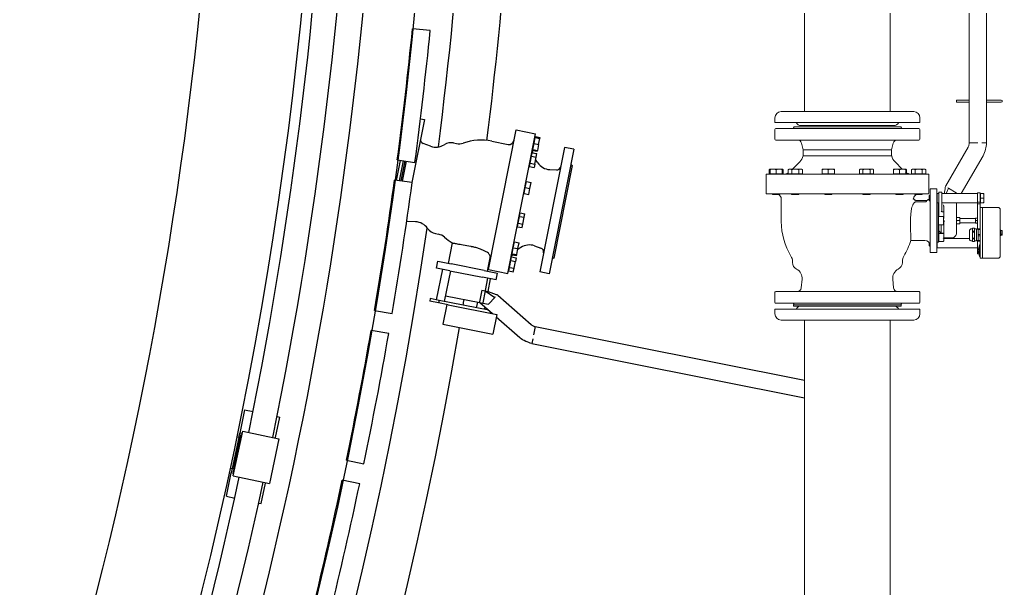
# Model space of a CAD drawing. Header units: millimetres. Extents: x 0 to 100323, y 0 to 59400.
# Drawn here: x 22689 to 24621, y 20293 to 21412 of the extents above; entities that cross this region are included whole.
import ezdxf

# ---------------------------------------------------------------- set-up
doc = ezdxf.new("R2010")
doc.units = ezdxf.units.MM
doc.header["$LTSCALE"] = 100
doc.layers.add('P_Biomass (BM)', color=150, linetype='Continuous', lineweight=18, true_color=0x007fff)
doc.layers.add('Visible', color=7, linetype='Continuous', lineweight=25)

msp = doc.modelspace()

# ---------------------------------------------------------------- linework, layer by layer
at = {"layer": 'P_Biomass (BM)'}
for p, q in [((24232.5, 22228.2), (24232.5, 21230.7)), ((24400.8, 22228.2), (24400.8, 21230.7)), ((24556.1, 21253.4), (24556.1, 21756.1)), ((24590.1, 21253.4), (24590.1, 21756.1)), ((24531.2, 21249.1), (24531.2, 21253.1)), ((24531.2, 21253.1), (24556.2, 21253.1)), ((24531.2, 21249.1), (24556.2, 21249.1)), ((24556.1, 21169.1), (24556.1, 21248.9)), ((24590.1, 21253.1), (24605.2, 21253.1)), ((24590.1, 21249.1), (24605.2, 21249.1)), ((24590.1, 21169.1), (24590.1, 21248.9)), ((24619.2, 21253.1), (24605.2, 21253.1)), ((24605.2, 21249.1), (24619.2, 21249.1)), ((24174.1, 21209.1), (24174.1, 21218.6)), ((24201.6, 21230.6), (24186.1, 21230.6)), ((24201.6, 21230.6), (24204, 21230.6)), ((24278.9, 21230.6), (24204, 21230.6)), ((24400.8, 21230.7), (24232.5, 21230.7)), ((24278.9, 21230.6), (24283.6, 21230.6)), ((24378.3, 21230.6), (24283.6, 21230.6)), ((24378.3, 21230.6), (24382.5, 21230.6)), ((24441.6, 21230.6), (24382.5, 21230.6)), ((24441.6, 21230.6), (24442.9, 21230.6)), ((24447.1, 21230.6), (24442.9, 21230.6)), ((24459.1, 21209.1), (24459.1, 21218.6)), ((24459.1, 21209.1), (24174.1, 21209.1)), ((24176.1, 21197.6), (24457.1, 21197.6)), ((24211.6, 21200.6), (24209.9, 21197.6)), ((24211.6, 21200.6), (24421.6, 21200.6)), ((24407.6, 21203.1), (24225.6, 21203.1)), ((24421.6, 21200.6), (24423.4, 21197.6)), ((24174.1, 21195.6), (24174.1, 21176.6)), ((24459.1, 21195.6), (24459.1, 21176.6)), ((24457.1, 21174.6), (24176.1, 21174.6)), ((24229.6, 21155.6), (24226.4, 21168.6)), ((24403.6, 21155.6), (24406.9, 21168.6)), ((24510, 21084.8), (24553.9, 21160.9)), ((24556.1, 21169.1), (24573.1, 21169.1)), ((24580.7, 21169.1), (24590.1, 21169.1)), ((24229.6, 21155.6), (24403.6, 21155.6)), ((24229.6, 21155.6), (24229.6, 21143.5)), ((24403.6, 21143.5), (24229.6, 21143.5)), ((24403.6, 21155.6), (24403.6, 21143.5)), ((24540.3, 21069.3), (24583.3, 21143.9)), ((24223.1, 21131.9), (24208.8, 21117.6)), ((24410.2, 21131.9), (24424.5, 21117.6)), ((24476.6, 21107.6), (24156.6, 21107.6)), ((24156.6, 21070.1), (24156.6, 21107.6)), ((24164.6, 21117.6), (24162.7, 21116.6)), ((24162.7, 21108.4), (24162.7, 21116.6)), ((24164.6, 21108.4), (24162.7, 21108.4)), ((24170.6, 21117.6), (24164.6, 21117.6)), ((24164.6, 21108.4), (24164.6, 21116.6)), ((24176.6, 21108.4), (24164.6, 21108.4)), ((24165.6, 21108.4), (24165.6, 21107.6)), ((24182.6, 21117.6), (24170.6, 21117.6)), ((24176.6, 21108.4), (24176.6, 21116.6)), ((24188.6, 21108.4), (24176.6, 21108.4)), ((24188.6, 21117.6), (24182.6, 21117.6)), ((24187.6, 21108.4), (24187.6, 21107.6)), ((24188.6, 21117.6), (24190.4, 21116.6)), ((24188.6, 21108.4), (24188.6, 21116.6)), ((24190.4, 21108.4), (24188.6, 21108.4)), ((24190.4, 21108.4), (24190.4, 21116.6)), ((24202.1, 21117.6), (24200.2, 21116.6)), ((24200.2, 21108.4), (24200.2, 21116.6)), ((24207.2, 21108.4), (24200.2, 21108.4)), ((24203.7, 21117.6), (24202.1, 21117.6)), ((24203.1, 21108.4), (24203.1, 21107.6)), ((24214.1, 21117.6), (24203.7, 21117.6)), ((24207.2, 21108.4), (24207.2, 21116.6)), ((24221, 21108.4), (24207.2, 21108.4)), ((24224.5, 21117.6), (24214.1, 21117.6)), ((24221, 21108.4), (24221, 21116.6)), ((24228, 21108.4), (24221, 21108.4)), ((24226.1, 21117.6), (24224.5, 21117.6)), ((24225.1, 21108.4), (24225.1, 21107.6)), ((24226.1, 21117.6), (24228, 21116.6)), ((24228, 21108.4), (24228, 21116.6)), ((24273.1, 21117.6), (24267.1, 21117.6)), ((24267.1, 21108.4), (24267.1, 21116.6)), ((24279.1, 21108.4), (24267.1, 21108.4)), ((24268.1, 21108.4), (24268.1, 21107.6)), ((24285.1, 21117.6), (24273.1, 21117.6)), ((24279.1, 21108.4), (24279.1, 21116.6)), ((24291.1, 21108.4), (24279.1, 21108.4)), ((24291.1, 21117.6), (24285.1, 21117.6)), ((24290.1, 21108.4), (24290.1, 21107.6)), ((24291.1, 21108.4), (24291.1, 21116.6)), ((24342.2, 21117.6), (24340.3, 21116.6)), ((24340.3, 21108.4), (24340.3, 21116.6)), ((24347.2, 21108.4), (24340.3, 21108.4)), ((24343.8, 21117.6), (24342.2, 21117.6)), ((24343.2, 21108.4), (24343.2, 21107.6)), ((24354.2, 21117.6), (24343.8, 21117.6)), ((24347.2, 21108.4), (24347.2, 21116.6)), ((24361.1, 21108.4), (24347.2, 21108.4)), ((24364.5, 21117.6), (24354.2, 21117.6)), ((24361.1, 21108.4), (24361.1, 21116.6)), ((24368, 21108.4), (24361.1, 21108.4)), ((24366.2, 21117.6), (24364.5, 21117.6)), ((24365.2, 21108.4), (24365.2, 21107.6)), ((24366.2, 21117.6), (24368, 21116.6)), ((24368, 21108.4), (24368, 21116.6)), ((24413.2, 21117.6), (24407.2, 21117.6)), ((24407.2, 21108.4), (24407.2, 21116.6)), ((24419.2, 21108.4), (24407.2, 21108.4)), ((24408.2, 21108.4), (24408.2, 21107.6)), ((24425.2, 21117.6), (24413.2, 21117.6)), ((24419.2, 21108.4), (24419.2, 21116.6)), ((24431.2, 21108.4), (24419.2, 21108.4)), ((24431.2, 21117.6), (24425.2, 21117.6)), ((24430.2, 21108.4), (24430.2, 21107.6)), ((24431.2, 21117.6), (24433, 21116.6)), ((24431.2, 21108.4), (24431.2, 21116.6)), ((24433, 21110.2), (24433, 21116.6)), ((24444.7, 21117.6), (24442.8, 21116.6)), ((24442.8, 21108.4), (24442.8, 21116.6)), ((24449.8, 21108.4), (24442.8, 21108.4)), ((24446.3, 21117.6), (24444.7, 21117.6)), ((24445.7, 21108.4), (24445.7, 21107.6)), ((24456.7, 21117.6), (24446.3, 21117.6)), ((24449.8, 21108.4), (24449.8, 21116.6)), ((24463.6, 21108.4), (24449.8, 21108.4)), ((24467.1, 21117.6), (24456.7, 21117.6)), ((24463.6, 21108.4), (24463.6, 21116.6)), ((24470.5, 21108.4), (24463.6, 21108.4)), ((24468.7, 21117.6), (24467.1, 21117.6)), ((24467.7, 21108.4), (24467.7, 21107.6)), ((24468.7, 21117.6), (24470.5, 21116.6)), ((24470.5, 21108.4), (24470.5, 21116.6)), ((24476.6, 21070.1), (24476.6, 21107.6)), ((24514.1, 21080.5), (24515.3, 21079.8)), ((24475.1, 21068.6), (24158.1, 21068.6)), ((24169.8, 21067.6), (24168.8, 21068.6)), ((24183.3, 21067.6), (24169.8, 21067.6)), ((24183.3, 21067.6), (24184.1, 21068.4)), ((24207.3, 21067.6), (24206.3, 21068.6)), ((24220.9, 21067.6), (24207.3, 21067.6)), ((24220.9, 21067.6), (24221.9, 21068.6)), ((24272.3, 21067.6), (24271.3, 21068.6)), ((24285.9, 21067.6), (24272.3, 21067.6)), ((24285.9, 21067.6), (24286.9, 21068.6)), ((24347.4, 21067.6), (24346.4, 21068.6)), ((24360.9, 21067.6), (24347.4, 21067.6)), ((24360.9, 21067.6), (24361.9, 21068.6)), ((24412.4, 21067.6), (24411.4, 21068.6)), ((24425.9, 21067.6), (24412.4, 21067.6)), ((24425.9, 21067.6), (24426.9, 21068.6)), ((24449.9, 21067.6), (24449.2, 21068.4)), ((24463.5, 21067.6), (24449.9, 21067.6)), ((24463.5, 21067.6), (24464.5, 21068.6)), ((24477.6, 21065.2), (24478.7, 21066.3)), ((24477.6, 21055.4), (24477.6, 21065.2)), ((24478.7, 21066.3), (24478.7, 21054.3)), ((24479.1, 21066.3), (24478.7, 21066.3)), ((24479.1, 21069.8), (24479.1, 21078.6)), ((24492.6, 21078.6), (24479.1, 21078.6)), ((24479.1, 20962.4), (24479.1, 21069.8)), ((24492.6, 21078.6), (24492.6, 21069.8)), ((24492.6, 21069.8), (24492.6, 20962.4)), ((24492.6, 21068.8), (24493.1, 21069.3)), ((24493.1, 21069.3), (24493.1, 21051.3)), ((24493.1, 21069.3), (24496.1, 21069.3)), ((24496.1, 21052.5), (24496.1, 21071.3)), ((24501.1, 21072.3), (24497.1, 21072.3)), ((24502.1, 21071.3), (24502.1, 21052.5)), ((24502.1, 21069.3), (24572.1, 21069.3)), ((24510.7, 21069.3), (24515.3, 21079.8)), ((24515.3, 21079.8), (24530.4, 21071.1)), ((24530.4, 21071.1), (24531.1, 21070.7)), ((24531.1, 21069.3), (24531.1, 21070.7)), ((24572.1, 21051.3), (24572.1, 21069.3)), ((24572.6, 21068.8), (24572.1, 21069.3)), ((24572.6, 21052.2), (24572.6, 21070.6)), ((24572.6, 21070.6), (24577.6, 21070.6)), ((24577.6, 21066.7), (24577.6, 21070.6)), ((24578.2, 21069.3), (24577.6, 21069.3)), ((24577.6, 21052.2), (24577.6, 21066.7)), ((24578.2, 21069.3), (24584.3, 21069.3)), ((24578.2, 21064.8), (24578.2, 21069.3)), ((24578.2, 21060.3), (24578.2, 21064.8)), ((24585.1, 21064.8), (24585.1, 21069.3)), ((24585.1, 21055.8), (24585.1, 21064.8)), ((24186.6, 21014.1), (24186.6, 21058.6)), ((24469.1, 21052.8), (24450.8, 21052.8)), ((24451.6, 21055.9), (24472.9, 21055.9)), ((24477.6, 21055.4), (24478.7, 21054.3)), ((24479.1, 21054.3), (24478.7, 21054.3)), ((24492.6, 21051.8), (24493.1, 21051.3)), ((24493.1, 21051.3), (24496.1, 21051.3)), ((24493.2, 21051.3), (24493.2, 20973.6)), ((24495.6, 21051.3), (24495.6, 20973.6)), ((24496.1, 21052.5), (24496.1, 21042.5)), ((24496.1, 21042.5), (24496.1, 21037.5)), ((24502.1, 21042.5), (24502.1, 21052.5)), ((24502.1, 21051.3), (24572.1, 21051.3)), ((24502.1, 21037.5), (24502.1, 21042.5)), ((24506.1, 21032.6), (24506.1, 21042.9)), ((24531.1, 21046.7), (24531.1, 21051.3)), ((24531.1, 21046.7), (24531.1, 21043.6)), ((24531.1, 21004.4), (24531.1, 21043.6)), ((24572.6, 21051.8), (24572.1, 21051.3)), ((24572.6, 21052.2), (24572.6, 21049.4)), ((24577.6, 21052.2), (24572.6, 21052.2)), ((24572.6, 21013.7), (24572.6, 21049.4)), ((24572.6, 21049.4), (24577.6, 21049.4)), ((24577.6, 21049.4), (24577.6, 21052.2)), ((24578.2, 21051.3), (24577.6, 21051.3)), ((24577.6, 21034.6), (24577.6, 21049.4)), ((24577.6, 21042.1), (24582.1, 21042.1)), ((24578.2, 21060.3), (24584.3, 21060.3)), ((24578.2, 21055.8), (24578.2, 21060.3)), ((24578.2, 21051.3), (24578.2, 21055.8)), ((24578.2, 21051.3), (24584.3, 21051.3)), ((24582.1, 20942), (24582.1, 21042.2)), ((24582.1, 21042.2), (24612.1, 21042.2)), ((24585.1, 21051.3), (24585.1, 21055.8)), ((24495.6, 21033.1), (24496.1, 21033.1)), ((24504.6, 21024.1), (24495.6, 21024.1)), ((24496.1, 21037.5), (24496.1, 21028.2)), ((24496.1, 21025.2), (24496.1, 21028.2)), ((24496.1, 21025.2), (24496.1, 21024.1)), ((24506.1, 21024.2), (24497.1, 21024.2)), ((24502.1, 21034.7), (24502.1, 21037.5)), ((24505.1, 21033.6), (24502.8, 21033.6)), ((24505.6, 21023.1), (24505.6, 21009.1)), ((24506.1, 21028.2), (24506.1, 21032.6)), ((24506.1, 21028.2), (24506.1, 21024.2)), ((24506.1, 21020.2), (24506.1, 21024.2)), ((24531.7, 21022.6), (24537.3, 21022.6)), ((24537.9, 21019.4), (24537.9, 21022.6)), ((24577.6, 20942.1), (24577.6, 21034.6)), ((24617.1, 21037.2), (24617.1, 20947)), ((24504.6, 21008.1), (24495.6, 21008.1)), ((24496.1, 21008.1), (24496.1, 20996.2)), ((24501.1, 20991.2), (24501.1, 21008.1)), ((24506.1, 21009.1), (24506.1, 21004.4)), ((24506.1, 20995.5), (24506.1, 21004.4)), ((24531.1, 21004.4), (24531.1, 20995.5)), ((24531.7, 21016.1), (24537.3, 21016.1)), ((24531.7, 21009.6), (24537.3, 21009.6)), ((24537.9, 21020.1), (24568.6, 21020.1)), ((24537.9, 21012.9), (24537.9, 21019.4)), ((24537.9, 21009.6), (24537.9, 21012.9)), ((24537.9, 21012.1), (24568.6, 21012.1)), ((24568.6, 21021.1), (24568.6, 21018.6)), ((24568.6, 21018.6), (24568.6, 21013.6)), ((24568.6, 21013.6), (24568.6, 21011.1)), ((24572.1, 21021.1), (24569.1, 21021.1)), ((24572.1, 21016.1), (24569.1, 21016.1)), ((24572.1, 21011.1), (24569.1, 21011.1)), ((24572.1, 21021.1), (24572.1, 21018.6)), ((24572.1, 21021.1), (24572.6, 21021.1)), ((24572.1, 21018.6), (24572.1, 21016.1)), ((24572.1, 21016.1), (24572.1, 21013.6)), ((24572.1, 21013.6), (24572.1, 21011.1)), ((24572.1, 21011.1), (24572.6, 21011.1)), ((24572.6, 21011.7), (24572.6, 21013.7)), ((24572.6, 20999.3), (24572.6, 21011.7)), ((24495.6, 20999.1), (24496.1, 20999.1)), ((24496.1, 20996.2), (24496.1, 20992.1)), ((24496.1, 20992.1), (24496.1, 20987.1)), ((24496.1, 20987.1), (24496.1, 20976.3)), ((24506.1, 20991.1), (24497.1, 20991.1)), ((24501.1, 20991.2), (24506.1, 20991.2)), ((24506.1, 20995.5), (24506.1, 20983.1)), ((24531.1, 20992.1), (24531.1, 20995.5)), ((24556.6, 20980.1), (24556.6, 20996.1)), ((24560.6, 21000.1), (24562.6, 21000.1)), ((24562.6, 21001.2), (24562.6, 21001.3)), ((24562.6, 21001.3), (24566.6, 21001.3)), ((24566.6, 21001.2), (24562.6, 21001.2)), ((24562.6, 21001.2), (24562.6, 20998.2)), ((24562.6, 20998.2), (24562.6, 20995.1)), ((24562.6, 20995.1), (24566.6, 20995.1)), ((24562.6, 20993.1), (24562.6, 20995.1)), ((24566.6, 20993.1), (24562.6, 20993.1)), ((24562.6, 20993.1), (24562.6, 20987.5)), ((24562.6, 20987.5), (24562.6, 20981.9)), ((24566.6, 21001.2), (24566.6, 21001.3)), ((24566.6, 21001.2), (24566.6, 20998.2)), ((24566.6, 21000.1), (24570.6, 21000.1)), ((24566.6, 20998.2), (24566.6, 20995.1)), ((24566.6, 20993.1), (24566.6, 20995.1)), ((24566.6, 20993.1), (24566.6, 20987.5)), ((24566.6, 20987.5), (24566.6, 20981.9)), ((24570.6, 20976.1), (24570.6, 21000.1)), ((24570.6, 20999.3), (24573.6, 20999.3)), ((24573.6, 21000.3), (24573.6, 20999.8)), ((24573.6, 21000.3), (24577.6, 21000.3)), ((24573.6, 20999.8), (24577.6, 20999.8)), ((24573.6, 20998.6), (24573.6, 20999.8)), ((24577.6, 20998.6), (24573.6, 20998.6)), ((24573.6, 20998.6), (24573.6, 20988.6)), ((24573.6, 20986.3), (24573.6, 20988.6)), ((24573.6, 20988.6), (24577.6, 20988.6)), ((24573.6, 20986.3), (24573.6, 20976.9)), ((24573.6, 20986.3), (24577.6, 20986.3)), ((24618.1, 20997.1), (24617.1, 20997.1)), ((24618.1, 20987.1), (24617.1, 20987.1)), ((24618.1, 20997.1), (24618.1, 20987.1)), ((24618.1, 20996.6), (24620.1, 20996.6)), ((24618.1, 20987.6), (24620.1, 20987.6)), ((24619.3, 20989.5), (24619.3, 20988.4)), ((24619.3, 20989.5), (24620.1, 20989.5)), ((24620.1, 20988.4), (24619.3, 20988.4)), ((24621.1, 20995.6), (24621.1, 20990.2)), ((24621.1, 20989.1), (24621.1, 20990.2)), ((24621.1, 20989.1), (24621.1, 20988.6)), ((24441.3, 20977.1), (24469.1, 20977.1)), ((24477.6, 20967), (24477.6, 20972.4)), ((24477.6, 20967), (24478.7, 20965.9)), ((24478.7, 20970), (24478.7, 20965.9)), ((24479.1, 20965.9), (24478.7, 20965.9)), ((24492.6, 20975.6), (24493.2, 20973.6)), ((24493.1, 20973.8), (24493.1, 20962.9)), ((24493.2, 20973.6), (24495.6, 20973.6)), ((24495.6, 20980.9), (24496.1, 20980.9)), ((24505.1, 20975.3), (24497.1, 20975.3)), ((24506.1, 20982.1), (24506.1, 20983.1)), ((24506.1, 20982.1), (24506.1, 20981.9)), ((24507.1, 20982.1), (24506.1, 20982.1)), ((24506.1, 20976.3), (24506.1, 20981.1)), ((24506.1, 20980.9), (24556.6, 20980.9)), ((24507.1, 20982.1), (24521.1, 20982.1)), ((24560.6, 20976.1), (24562.6, 20976.1)), ((24566.6, 20981.9), (24562.6, 20981.9)), ((24562.6, 20980), (24562.6, 20981.9)), ((24566.6, 20980), (24562.6, 20980)), ((24562.6, 20980), (24562.6, 20977.4)), ((24562.6, 20977.4), (24562.6, 20974.8)), ((24562.6, 20974.8), (24566.6, 20974.8)), ((24562.6, 20974.8), (24562.6, 20974.8)), ((24562.6, 20974.8), (24566.6, 20974.8)), ((24566.6, 20980), (24566.6, 20981.9)), ((24566.6, 20980), (24566.6, 20977.4)), ((24566.6, 20977.4), (24566.6, 20974.8)), ((24566.6, 20976.1), (24570.6, 20976.1)), ((24566.6, 20974.8), (24566.6, 20974.8)), ((24570.6, 20976.8), (24573.6, 20976.8)), ((24572.1, 20962.9), (24572.1, 20976.8)), ((24572.6, 20951.1), (24572.6, 20976.8)), ((24573.6, 20975.8), (24573.6, 20976.9)), ((24573.6, 20976.9), (24577.6, 20976.9)), ((24573.6, 20975.8), (24577.6, 20975.8)), ((24576.4, 20945.6), (24576.4, 20968.6)), ((24576.4, 20968.6), (24577.6, 20968.6)), ((24479.1, 20953.6), (24479.1, 20962.4)), ((24479.1, 20953.6), (24492.6, 20953.6)), ((24492.6, 20963.4), (24493.1, 20962.9)), ((24492.6, 20962.4), (24492.6, 20953.6)), ((24493.1, 20962.9), (24572.1, 20962.9)), ((24572.6, 20963.4), (24572.1, 20962.9)), ((24574.7, 20951.1), (24572.6, 20951.1)), ((24576.4, 20945.6), (24577.6, 20945.6)), ((24208.6, 20934), (24208.6, 20935.9)), ((24424.6, 20934), (24424.6, 20935.9)), ((24577.6, 20942.1), (24582.1, 20942.1)), ((24582.1, 20942), (24612.1, 20942)), ((24227.5, 20900.8), (24225.8, 20883.8)), ((24405.7, 20900.8), (24407.5, 20883.8)), ((24174.1, 20855.1), (24174.1, 20875.1)), ((24175.6, 20876.6), (24457.6, 20876.6)), ((24459.1, 20855.1), (24459.1, 20875.1)), ((24457.6, 20853.6), (24175.6, 20853.6)), ((24211.6, 20850.6), (24209.9, 20853.6)), ((24210.6, 20850.6), (24422.6, 20850.6)), ((24210.6, 20850.6), (24210.6, 20848.1)), ((24210.6, 20848.1), (24422.6, 20848.1)), ((24421.6, 20850.6), (24423.4, 20853.6)), ((24422.6, 20850.6), (24422.6, 20848.1)), ((24174.1, 20842.1), (24459.1, 20842.1)), ((24174.1, 20842.1), (24174.1, 20832.6)), ((24459.1, 20842.1), (24459.1, 20832.6)), ((24186.1, 20820.6), (24201.6, 20820.6)), ((24204, 20820.6), (24201.6, 20820.6)), ((24204, 20820.6), (24278.9, 20820.6)), ((24232.5, 20820.6), (24232.5, 20083.4)), ((24283.6, 20820.6), (24278.9, 20820.6)), ((24283.6, 20820.6), (24378.3, 20820.6)), ((24382.5, 20820.6), (24378.3, 20820.6)), ((24382.5, 20820.6), (24441.6, 20820.6)), ((24400.8, 20820.6), (24400.8, 20083.4)), ((24442.9, 20820.6), (24441.6, 20820.6)), ((24442.9, 20820.6), (24447.1, 20820.6))]:
    msp.add_line(p, q, dxfattribs=at)
for centre, radius, start, end in [((24619.2, 21251.1), 2, 270, 90), ((24186.1, 21218.6), 12, 90, 180), ((24447.1, 21218.6), 12, 0, 90), ((24176.1, 21195.6), 2, 90, 180), ((24225.6, 21214.1), 11, 207.0357, 270), ((24407.6, 21214.1), 11, 270, 332.9643), ((24457.1, 21195.6), 2, 0, 90), ((24176.1, 21176.6), 2, 180, 270), ((24457.1, 21176.6), 2, 270, 0), ((24218.6, 21166.6), 8, 14.0362, 90), ((24414.6, 21166.6), 8, 90, 165.9638), ((24205.4, 21149.6), 25, 315, 345.9638), ((24427.9, 21149.6), 25, 194.0362, 225), ((24190.5, 21127.6), 20, 270, 299.1181), ((24442.7, 21127.6), 20, 234.5895, 270), ((24158.1, 21070.1), 1.5, 180, 270), ((24176.6, 21058.6), 10, 0, 64.1581), ((24456.6, 21058.6), 10, 115.8419, 172.4129), ((24475.1, 21070.1), 1.5, 270, 0), ((24497.1, 21071.3), 1, 90, 180), ((24501.1, 21071.3), 1, 0, 90), ((24469.1, 21065.1), 10, 292.3316, 328.2117), ((24612.1, 21037.2), 5, 0, 90), ((24497.1, 21025.2), 1, 180, 270), ((24504.6, 21023.1), 1, 0, 90), ((24316.6, 21014.1), 130, 180, 211.4239), ((24504.6, 21009.1), 1, 270, 0), ((24497.1, 20992.1), 1, 180, 270), ((24560.6, 20996.1), 4, 90, 180), ((24620.1, 20995.6), 1, 0, 90), ((24620.1, 20988.6), 1, 270, 0), ((24316.6, 21014.1), 130, 328.5761, 343.4641), ((24469.1, 20967.1), 10, 0, 90), ((24497.1, 20976.3), 1, 180, 270), ((24505.1, 20976.3), 1, 270, 0), ((24507.1, 20983.1), 1, 180, 270), ((24507.1, 20981.1), 1, 90, 180), ((24560.6, 20980.1), 4, 180, 270), ((24604.1, 20957.1), 30, 157.4597, 177.8013), ((24188.6, 20935.9), 20, 0, 31.4239), ((24444.6, 20935.9), 20, 148.5761, 180), ((24604.1, 20957.1), 30, 182.1987, 202.5403), ((24612.1, 20947), 5, 270, 0), ((24223.6, 20934), 15, 180, 242.7971), ((24409.6, 20934), 15, 297.2029, 0), ((24207.6, 20902.8), 20, 354.1314, 62.7971), ((24425.6, 20902.8), 20, 117.2029, 185.8686), ((24175.6, 20875.1), 1.5, 90, 180), ((24217.8, 20884.6), 8, 270, 354.1314), ((24415.4, 20884.6), 8, 185.8686, 270), ((24457.6, 20875.1), 1.5, 0, 90), ((24175.6, 20855.1), 1.5, 180, 270), ((24225.6, 20837.1), 11, 90, 152.9643), ((24407.6, 20837.1), 11, 27.0357, 90), ((24457.6, 20855.1), 1.5, 270, 0), ((24186.1, 20832.6), 12, 180, 270), ((24447.1, 20832.6), 12, 270, 0)]:
    msp.add_arc(centre, radius, start, end, dxfattribs=at)
for centre, end_param in [((24604.1, 20958.2), 6.541259), ((24604.1, 20955.9), 6.284748)]:
    msp.add_ellipse(centre, major_axis=(-30, 0), ratio=0.040697, start_param=6.023523, end_param=end_param, dxfattribs=at)
for points, knots in [([(24556.1, 21253.4), (24556.1, 21253.4), (24556.1, 21253.3), (24556.2, 21253.1), (24556.2, 21252.9), (24556.2, 21252.5), (24556.2, 21252.3), (24556.3, 21251.7), (24556.3, 21251.4), (24556.3, 21251.1), (24556.3, 21250.8), (24556.3, 21250.5), (24556.2, 21250), (24556.2, 21249.7), (24556.2, 21249.3), (24556.2, 21249.2), (24556.1, 21248.9), (24556.1, 21248.9), (24556.1, 21248.9)], [1.0183381, 1.0183381, 1.0183381, 1.0183381, 1.1031991, 1.1031991, 1.1880602, 1.1880602, 1.2729221, 1.2729221, 1.3577841, 1.3577841, 1.3577841, 1.442646, 1.442646, 1.527508, 1.527508, 1.612369, 1.612369, 1.6972301, 1.6972301, 1.6972301, 1.6972301]), ([(24590.1, 21248.9), (24590.1, 21248.9), (24590.1, 21248.9), (24590.1, 21249.2), (24590.1, 21249.3), (24590, 21249.7), (24590, 21250), (24590, 21250.5), (24590, 21250.8), (24590, 21251.1), (24590, 21251.4), (24590, 21251.7), (24590, 21252.3), (24590, 21252.5), (24590.1, 21252.9), (24590.1, 21253.1), (24590.1, 21253.3), (24590.1, 21253.4), (24590.1, 21253.4)], [1.0183381, 1.0183381, 1.0183381, 1.0183381, 1.1031991, 1.1031991, 1.1880602, 1.1880602, 1.2729221, 1.2729221, 1.3577841, 1.3577841, 1.3577841, 1.442646, 1.442646, 1.527508, 1.527508, 1.612369, 1.612369, 1.6972301, 1.6972301, 1.6972301, 1.6972301]), ([(24204, 21230.6), (24203.8, 21230.6), (24203.6, 21230.6), (24202.8, 21230.6), (24202.4, 21230.6), (24201.9, 21230.6), (24201.7, 21230.6), (24201.6, 21230.6)], [-2.1952792, -2.1952792, -2.1952792, -2.1952792, -2.0993492, -2.0993492, -1.8229843, -1.8229843, -1.7097702, -1.7097702, -1.7097702, -1.7097702]), ([(24283.6, 21230.6), (24283.2, 21230.6), (24282.9, 21230.6), (24281.7, 21230.6), (24280.8, 21230.6), (24279.6, 21230.6), (24279.3, 21230.6), (24278.9, 21230.6)], [-2.1952792, -2.1952792, -2.1952792, -2.1952792, -2.0993492, -2.0993492, -1.8229843, -1.8229843, -1.7097702, -1.7097702, -1.7097702, -1.7097702]), ([(24382.5, 21230.6), (24382.4, 21230.6), (24382.3, 21230.6), (24381.1, 21230.6), (24379.9, 21230.6), (24378.5, 21230.6), (24378.4, 21230.6), (24378.3, 21230.6)], [-3.2252988, -3.2252988, -3.2252988, -3.2252988, -3.177097, -3.177097, -2.688345, -2.688345, -2.659356, -2.659356, -2.659356, -2.659356]), ([(24442.9, 21230.6), (24442.9, 21230.6), (24442.8, 21230.6), (24442.7, 21230.6), (24442.4, 21230.6), (24441.9, 21230.6), (24441.7, 21230.6), (24441.6, 21230.6)], [-2.1952792, -2.1952792, -2.1952792, -2.1952792, -2.0993492, -2.0993492, -1.8229843, -1.8229843, -1.7097702, -1.7097702, -1.7097702, -1.7097702]), ([(24553.9, 21160.9), (24554.9, 21162.6), (24555.6, 21164.5), (24556, 21167.3), (24556.1, 21168.2), (24556.1, 21169.1)], [0, 0, 0, 0, 0.5926376, 0.5926376, 0.861213, 0.861213, 0.861213, 0.861213]), ([(24590.1, 21169.1), (24590, 21164.9), (24589.4, 21160.6), (24587.3, 21152.1), (24585.6, 21147.8), (24583.3, 21143.9)], [0, 0, 0, 0, 1.280402, 1.280402, 2.635221, 2.635221, 2.635221, 2.635221]), ([(24508.9, 21081.7), (24509.1, 21082.6), (24509.3, 21083.4), (24509.8, 21084.4), (24509.9, 21084.6), (24510, 21084.8)], [0, 0, 0, 0, 0.2547094, 0.2547094, 0.3196824, 0.3196824, 0.3196824, 0.3196824]), ([(24183, 21068.6), (24183.4, 21068.6), (24183.7, 21068.6), (24184.1, 21068.5), (24184.1, 21068.4), (24184.1, 21068.4)], [1.4481676, 1.4481676, 1.4481676, 1.4481676, 1.6622591, 1.6622591, 1.8868195, 1.8868195, 1.8868195, 1.8868195]), ([(24449.2, 21068.4), (24449.2, 21068.4), (24449.2, 21068.4), (24449.1, 21068.4), (24449.2, 21068.5), (24449.6, 21068.6), (24449.9, 21068.6), (24450.2, 21068.6)], [2.2317186, 2.2317186, 2.2317186, 2.2317186, 2.2549429, 2.2549429, 2.4488197, 2.4488197, 2.6508871, 2.6508871, 2.6508871, 2.6508871]), ([(24450.8, 21052.8), (24450.7, 21052.8), (24450.6, 21052.8), (24450.5, 21052.8), (24450.4, 21052.8), (24450.3, 21052.8), (24450.2, 21052.8), (24450.1, 21052.7), (24449.9, 21052.7), (24449.7, 21052.6), (24449.6, 21052.5), (24449.6, 21052.5), (24449.5, 21052.4), (24449.2, 21052.3), (24448.9, 21052.1), (24448.6, 21051.8), (24448.2, 21051.5), (24447.7, 21051), (24447.2, 21050.4), (24447.1, 21050.2), (24447, 21050), (24446.8, 21049.9), (24446.7, 21049.6), (24446.5, 21049.4), (24446.3, 21049.1), (24446.1, 21048.8), (24446, 21048.5), (24445.8, 21048.2), (24445.7, 21048), (24445.6, 21047.9), (24445.5, 21047.7), (24445.1, 21047), (24444.8, 21046.3), (24444.5, 21045.5), (24443.8, 21043.8), (24443.3, 21042), (24442.9, 21040)], [0.000001, 0.000001, 0.000001, 0.000001, 0.022736, 0.022736, 0.022736, 0.056179, 0.056179, 0.056179, 0.123587, 0.123587, 0.123587, 0.165111, 0.165111, 0.165111, 0.280361, 0.280361, 0.280361, 0.452386, 0.452386, 0.452386, 0.497507, 0.497507, 0.497507, 0.553168, 0.553168, 0.553168, 0.618152, 0.618152, 0.618152, 0.652422, 0.652422, 0.652422, 0.785725, 0.785725, 0.785725, 1.064667, 1.064667, 1.064667, 1.064667]), ([(24446.1, 21058.6), (24446.1, 21058.6), (24446.1, 21058.6), (24446.1, 21058.6), (24446.1, 21058.7), (24446.1, 21058.8), (24446.2, 21058.8), (24446.2, 21059), (24446.3, 21059.2), (24446.4, 21059.3), (24446.5, 21059.4), (24446.5, 21059.6), (24446.6, 21059.7), (24446.6, 21059.7), (24446.6, 21059.7), (24446.6, 21059.7), (24446.6, 21059.8), (24446.7, 21059.9), (24446.7, 21059.9), (24446.7, 21059.9), (24446.7, 21059.9), (24446.7, 21059.9), (24446.7, 21059.9), (24446.7, 21059.9), (24446.7, 21059.9)], [-0.0064, -0.0064, -0.0064, -0.0064, 0, 0, 0, 0.092425, 0.092425, 0.092425, 0.357836, 0.357836, 0.357836, 0.648855, 0.648855, 0.648855, 0.701693, 0.701693, 0.701693, 0.977222, 0.977222, 0.977222, 1.122296, 1.122296, 1.122296, 1.194165, 1.194165, 1.194165, 1.194165]), ([(24446.7, 21059.9), (24446.8, 21059.4), (24447, 21058.9), (24447.5, 21058), (24447.9, 21057.5), (24448.7, 21056.8), (24449.1, 21056.5), (24450.1, 21056.1), (24450.6, 21056), (24451.3, 21055.9), (24451.5, 21055.9), (24451.6, 21055.9)], [0.0000282, 0.0000282, 0.0000282, 0.0000282, 0.1629834, 0.1629834, 0.3221693, 0.3221693, 0.4821453, 0.4821453, 0.6407942, 0.6407942, 0.6887853, 0.6887853, 0.6887853, 0.6887853]), ([(24472.9, 21055.9), (24472.9, 21055.9), (24472.9, 21055.9), (24472.9, 21055.9), (24472.8, 21055.7), (24472.5, 21055.2), (24472.2, 21054.8), (24471.5, 21054), (24471.1, 21053.6), (24470.4, 21053.2), (24470.2, 21053), (24469.7, 21052.9), (24469.6, 21052.9), (24469.3, 21052.9), (24469.2, 21052.8), (24469.1, 21052.8)], [4.05228, 4.05228, 4.05228, 4.05228, 4.086148, 4.086148, 4.614397, 4.614397, 5.186441, 5.186441, 5.814482, 5.814482, 6.038344, 6.038344, 6.170665, 6.170665, 6.234872, 6.234872, 6.234872, 6.234872]), ([(24505.7, 21045.3), (24505.7, 21045.2), (24505.7, 21045.1), (24505.9, 21044.5), (24506, 21044.1), (24506.1, 21043.6)], [1.06544611, 1.06544611, 1.06544611, 1.06544611, 1.08193327, 1.08193327, 1.15555898, 1.15555898, 1.15555898, 1.15555898]), ([(24440.7, 21014.1), (24440.6, 21014.8), (24440.6, 21015.5), (24440.6, 21018.6), (24440.7, 21021.1), (24441, 21026.2), (24441.3, 21028.7), (24441.8, 21033.5), (24442.2, 21035.8), (24442.7, 21038.6), (24442.8, 21039.3), (24442.9, 21040)], [-12.030169, -12.030169, -12.030169, -12.030169, -11.831688, -11.831688, -11.092097, -11.092097, -10.352506, -10.352506, -9.612916, -9.612916, -9.362657, -9.362657, -9.362657, -9.362657]), ([(24501.1, 21034.5), (24501.1, 21034.5), (24501.1, 21034.5), (24501.3, 21034.4), (24501.5, 21034.2), (24501.9, 21033.9), (24502.1, 21033.8), (24502.4, 21033.6), (24502.6, 21033.6), (24502.8, 21033.6)], [-0.0004371, -0.0004371, -0.0004371, -0.0004371, 0, 0, 0.0746683, 0.0746683, 0.1376653, 0.1376653, 0.2157762, 0.2157762, 0.2157762, 0.2157762]), ([(24505.1, 21033.6), (24505.3, 21033.6), (24505.4, 21033.5), (24505.6, 21033.5), (24505.7, 21033.4), (24505.9, 21033.2), (24506, 21033.1), (24506.1, 21032.8), (24506.1, 21032.7), (24506.1, 21032.6)], [0.2964266, 0.2964266, 0.2964266, 0.2964266, 0.3334305, 0.3334305, 0.3704676, 0.3704676, 0.4075425, 0.4075425, 0.4446451, 0.4446451, 0.4446451, 0.4446451]), ([(24441.3, 20977.1), (24441.3, 20977.1), (24441.2, 20977.4), (24441.2, 20978.3), (24441.2, 20979.1), (24441.2, 20981.1), (24441.2, 20982.3), (24441.1, 20985.2), (24441.1, 20986.8), (24441, 20990.3), (24441, 20992.2), (24440.9, 20996.5), (24440.9, 20998.8), (24440.8, 21003.6), (24440.8, 21006.1), (24440.7, 21010.5), (24440.7, 21012.3), (24440.7, 21014.1)], [5.876693, 5.876693, 5.876693, 5.876693, 6.611227, 6.611227, 7.345761, 7.345761, 8.080295, 8.080295, 8.814829, 8.814829, 9.549468, 9.549468, 10.284108, 10.284108, 11.018747, 11.018747, 11.555001, 11.555001, 11.555001, 11.555001]), ([(24506.1, 21009.1), (24506.1, 21010.2), (24506.3, 21011.4), (24506.7, 21013.8), (24506.9, 21015), (24507.1, 21016.1)], [-0.6766728, -0.6766728, -0.6766728, -0.6766728, -0.3383364, -0.3383364, 0, 0, 0, 0]), ([(24521.1, 20982.1), (24522.7, 20982.1), (24524.2, 20982.5), (24526.9, 20983.8), (24528.2, 20984.9), (24529.5, 20986.7), (24529.9, 20987.3), (24530.8, 20989.3), (24531.1, 20990.8), (24531.1, 20992.1)], [-1.445932, -1.445932, -1.445932, -1.445932, -1.032808, -1.032808, -0.619685, -0.619685, -0.413123, -0.413123, 0, 0, 0, 0]), ([(24620.1, 20989.5), (24620.2, 20989.5), (24620.4, 20989.5), (24620.6, 20989.6), (24620.7, 20989.6), (24620.9, 20989.7), (24621, 20989.8), (24621.1, 20990), (24621.1, 20990.1), (24621.1, 20990.2)], [0, 0, 0, 0, 0.0368272, 0.0368272, 0.0739214, 0.0739214, 0.1114349, 0.1114349, 0.1495092, 0.1495092, 0.1495092, 0.1495092]), ([(24621.1, 20989.1), (24621.1, 20989), (24621.1, 20988.9), (24621, 20988.8), (24620.9, 20988.7), (24620.7, 20988.6), (24620.6, 20988.5), (24620.4, 20988.4), (24620.2, 20988.4), (24620.1, 20988.4)], [0.4504591, 0.4504591, 0.4504591, 0.4504591, 0.4885333, 0.4885333, 0.5260468, 0.5260468, 0.563141, 0.563141, 0.5999682, 0.5999682, 0.5999682, 0.5999682]), ([(24506.1, 20981.9), (24506.1, 20981.9), (24506.1, 20981.9), (24505.7, 20981.7), (24505.4, 20981.4), (24505.1, 20981.1)], [-0.1220028, -0.1220028, -0.1220028, -0.1220028, -0.1175628, -0.1175628, 0, 0, 0, 0]), ([(24575.2, 20956.2), (24575.1, 20956.6), (24575.1, 20957), (24575.1, 20957.8), (24575.1, 20958.2), (24575.2, 20958.5)], [3.1524714, 3.1524714, 3.1524714, 3.1524714, 3.2661093, 3.2661093, 3.3797473, 3.3797473, 3.3797473, 3.3797473]), ([(24575.1, 20956.2), (24575.1, 20956.4), (24575.1, 20956.6), (24575.1, 20956.8), (24575.1, 20956.9), (24575.1, 20957), (24575.1, 20957.1)], [-0.05208674, -0.05208674, -0.05208674, -0.05208674, 0, 0, 0, 0.03134099, 0.03134099, 0.03134099, 0.03134099]), ([(24201.6, 20820.6), (24201.7, 20820.6), (24201.8, 20820.6), (24202.3, 20820.6), (24202.7, 20820.6), (24203.5, 20820.6), (24203.7, 20820.6), (24204, 20820.6)], [-2.1952792, -2.1952792, -2.1952792, -2.1952792, -2.0993492, -2.0993492, -1.8229843, -1.8229843, -1.7097702, -1.7097702, -1.7097702, -1.7097702]), ([(24278.9, 20820.6), (24279.2, 20820.6), (24279.5, 20820.6), (24280.6, 20820.6), (24281.5, 20820.6), (24282.8, 20820.6), (24283.2, 20820.6), (24283.6, 20820.6)], [-2.1952792, -2.1952792, -2.1952792, -2.1952792, -2.0993492, -2.0993492, -1.8229843, -1.8229843, -1.7097702, -1.7097702, -1.7097702, -1.7097702]), ([(24378.3, 20820.6), (24378.6, 20820.6), (24378.9, 20820.6), (24380.1, 20820.6), (24380.9, 20820.6), (24381.9, 20820.6), (24382.2, 20820.6), (24382.5, 20820.6)], [-2.1952792, -2.1952792, -2.1952792, -2.1952792, -2.0993492, -2.0993492, -1.8229843, -1.8229843, -1.7097702, -1.7097702, -1.7097702, -1.7097702]), ([(24441.6, 20820.6), (24441.7, 20820.6), (24441.9, 20820.6), (24442.4, 20820.6), (24442.6, 20820.6), (24442.8, 20820.6), (24442.9, 20820.6), (24442.9, 20820.6)], [-2.1952792, -2.1952792, -2.1952792, -2.1952792, -2.0993492, -2.0993492, -1.8229843, -1.8229843, -1.7097702, -1.7097702, -1.7097702, -1.7097702])]:
    msp.add_open_spline(points, degree=3, knots=knots, dxfattribs=at)
for points, weights in [([(24164.6, 21117.4), (24163.7, 21117.1), (24162.7, 21116.6)], [1.01895290532, 1.01965956375, 1]), ([(24164.6, 21116.6), (24164.6, 21117.6), (24164.6, 21117.6)], [1, 1.0379548493, 1]), ([(24170.6, 21117.6), (24167.8, 21117.6), (24164.6, 21116.6)], [1, 1.0379548493, 1]), ([(24176.6, 21116.6), (24173.4, 21117.6), (24170.6, 21117.6)], [1, 1.0379548493, 1]), ([(24182.6, 21117.6), (24179.8, 21117.6), (24176.6, 21116.6)], [1, 1.0379548493, 1]), ([(24188.6, 21116.6), (24185.4, 21117.6), (24182.6, 21117.6)], [1, 1.0379548493, 1]), ([(24188.6, 21117.6), (24188.6, 21117.6), (24188.6, 21116.6)], [1, 1.0379548493, 1]), ([(24190.4, 21116.6), (24189.4, 21117.1), (24188.6, 21117.4)], [1, 1.01965956375, 1.01895290532]), ([(24203.7, 21117.6), (24202.1, 21117.6), (24200.2, 21116.6)], [1, 1.0379548493, 1]), ([(24207.2, 21116.6), (24205.3, 21117.6), (24203.7, 21117.6)], [1, 1.0379548493, 1]), ([(24214.1, 21117.6), (24210.9, 21117.6), (24207.2, 21116.6)], [1, 1.0379548493, 1]), ([(24221, 21116.6), (24217.3, 21117.6), (24214.1, 21117.6)], [1, 1.0379548493, 1]), ([(24224.5, 21117.6), (24222.9, 21117.6), (24221, 21116.6)], [1, 1.0379548493, 1]), ([(24228, 21116.6), (24226.1, 21117.6), (24224.5, 21117.6)], [1, 1.0379548493, 1]), ([(24267.1, 21116.6), (24267.1, 21117.6), (24267.1, 21117.6)], [1, 1.0379548493, 1]), ([(24273.1, 21117.6), (24270.3, 21117.6), (24267.1, 21116.6)], [1, 1.0379548493, 1]), ([(24279.1, 21116.6), (24275.9, 21117.6), (24273.1, 21117.6)], [1, 1.0379548493, 1]), ([(24285.1, 21117.6), (24282.3, 21117.6), (24279.1, 21116.6)], [1, 1.0379548493, 1]), ([(24291.1, 21116.6), (24287.9, 21117.6), (24285.1, 21117.6)], [1, 1.0379548493, 1]), ([(24291.1, 21117.6), (24291.1, 21117.6), (24291.1, 21116.6)], [1, 1.0379548493, 1]), ([(24343.8, 21117.6), (24342.2, 21117.6), (24340.3, 21116.6)], [1, 1.0379548493, 1]), ([(24347.2, 21116.6), (24345.4, 21117.6), (24343.8, 21117.6)], [1, 1.0379548493, 1]), ([(24354.2, 21117.6), (24350.9, 21117.6), (24347.2, 21116.6)], [1, 1.0379548493, 1]), ([(24361.1, 21116.6), (24357.4, 21117.6), (24354.2, 21117.6)], [1, 1.0379548493, 1]), ([(24364.5, 21117.6), (24362.9, 21117.6), (24361.1, 21116.6)], [1, 1.0379548493, 1]), ([(24368, 21116.6), (24366.2, 21117.6), (24364.5, 21117.6)], [1, 1.0379548493, 1]), ([(24413.2, 21117.6), (24410.4, 21117.6), (24407.2, 21116.6)], [1, 1.0379548493, 1]), ([(24407.2, 21116.6), (24407.2, 21117.6), (24407.2, 21117.6)], [1, 1.0379548493, 1]), ([(24419.2, 21116.6), (24415.9, 21117.6), (24413.2, 21117.6)], [1, 1.0379548493, 1]), ([(24425.2, 21117.6), (24422.4, 21117.6), (24419.2, 21116.6)], [1, 1.0379548493, 1]), ([(24431.2, 21116.6), (24427.9, 21117.6), (24425.2, 21117.6)], [1, 1.0379548493, 1]), ([(24431.2, 21117.6), (24431.2, 21117.6), (24431.2, 21116.6)], [1, 1.0379548493, 1]), ([(24433, 21116.6), (24432, 21117.1), (24431.2, 21117.4)], [1, 1.01965956375, 1.01895290532]), ([(24446.3, 21117.6), (24444.7, 21117.6), (24442.8, 21116.6)], [1, 1.0379548493, 1]), ([(24449.8, 21116.6), (24447.9, 21117.6), (24446.3, 21117.6)], [1, 1.0379548493, 1]), ([(24456.7, 21117.6), (24453.5, 21117.6), (24449.8, 21116.6)], [1, 1.0379548493, 1]), ([(24463.6, 21116.6), (24459.9, 21117.6), (24456.7, 21117.6)], [1, 1.0379548493, 1]), ([(24467.1, 21117.6), (24465.5, 21117.6), (24463.6, 21116.6)], [1, 1.0379548493, 1]), ([(24470.5, 21116.6), (24468.7, 21117.6), (24467.1, 21117.6)], [1, 1.0379548493, 1]), ([(24585.1, 21064.8), (24585.1, 21066.9), (24584.3, 21069.3)], [1, 1.0379548493, 1]), ([(24584.3, 21069.3), (24585.1, 21069.3), (24585.1, 21069.3)], [1, 1.0379548493, 1]), ([(24584.3, 21060.3), (24585.1, 21062.7), (24585.1, 21064.8)], [1, 1.0379548493, 1]), ([(24585.1, 21055.8), (24585.1, 21057.9), (24584.3, 21060.3)], [1, 1.0379548493, 1]), ([(24584.3, 21051.3), (24585.1, 21053.7), (24585.1, 21055.8)], [1, 1.0379548493, 1]), ([(24585.1, 21051.3), (24585.1, 21051.3), (24584.3, 21051.3)], [1, 1.0379548493, 1]), ([(24531.7, 21022.6), (24531.1, 21020.9), (24531.1, 21019.4)], [1, 1.0379548493, 1]), ([(24531.1, 21022.6), (24531.1, 21022.6), (24531.7, 21022.6)], [1, 1.0379548493, 1]), ([(24537.9, 21019.4), (24537.9, 21020.9), (24537.3, 21022.6)], [1, 1.0379548493, 1]), ([(24537.3, 21022.6), (24537.9, 21022.6), (24537.9, 21022.6)], [1, 1.0379548493, 1]), ([(24531.1, 21019.4), (24531.1, 21017.9), (24531.7, 21016.1)], [1, 1.0379548493, 1]), ([(24531.7, 21016.1), (24531.1, 21014.4), (24531.1, 21012.9)], [1, 1.0379548493, 1]), ([(24531.1, 21012.9), (24531.1, 21011.4), (24531.7, 21009.6)], [1, 1.0379548493, 1]), ([(24531.7, 21009.6), (24531.1, 21009.6), (24531.1, 21009.6)], [1, 1.0379548493, 1]), ([(24537.3, 21016.1), (24537.9, 21017.9), (24537.9, 21019.4)], [1, 1.0379548493, 1]), ([(24537.9, 21012.9), (24537.9, 21014.4), (24537.3, 21016.1)], [1, 1.0379548493, 1]), ([(24537.3, 21009.6), (24537.9, 21011.4), (24537.9, 21012.9)], [1, 1.0379548493, 1]), ([(24537.9, 21009.6), (24537.9, 21009.6), (24537.3, 21009.6)], [1, 1.0379548493, 1]), ([(24569.1, 21021.1), (24568.6, 21019.8), (24568.6, 21018.6)], [1, 1.0379548493, 1]), ([(24568.6, 21021.1), (24568.6, 21021.1), (24569.1, 21021.1)], [1, 1.0379548493, 1]), ([(24568.6, 21018.6), (24568.6, 21017.5), (24569.1, 21016.1)], [1, 1.0379548493, 1]), ([(24569.1, 21016.1), (24568.6, 21014.8), (24568.6, 21013.6)], [1, 1.0379548493, 1]), ([(24568.6, 21013.6), (24568.6, 21012.5), (24569.1, 21011.1)], [1, 1.0379548493, 1]), ([(24569.1, 21011.1), (24568.6, 21011.1), (24568.6, 21011.1)], [1, 1.0379548493, 1]), ([(24501.1, 20991.2), (24498.3, 20994), (24496.1, 20996.2)], [1.00856519871, 1.0105592367, 1])]:
    msp.add_rational_spline(points, weights, degree=2, dxfattribs=at)
for points in [[(24507.4, 21069.3), (24507.9, 21073.5), (24508.4, 21077.6), (24508.9, 21081.7)], [(24508.9, 21081.7), (24508.9, 21081.7), (24508.9, 21081.7), (24508.9, 21081.7)], [(24221.9, 21068.6), (24221.9, 21068.6), (24221.9, 21068.6), (24221.9, 21068.6)], [(24411.4, 21068.6), (24411.4, 21068.6), (24411.4, 21068.6), (24411.4, 21068.6)], [(24451.6, 21055.9), (24451.6, 21055.9), (24451.6, 21055.9), (24451.6, 21055.9)], [(24505.1, 21047), (24505.3, 21046.5), (24505.5, 21045.9), (24505.7, 21045.3)], [(24506.1, 21043.6), (24506.1, 21043.4), (24506.1, 21043.1), (24506.1, 21042.9)]]:
    msp.add_open_spline(points, degree=3, dxfattribs=at)
at = {"layer": 'Visible'}
for p, q in [((23496.4, 21390), (23461.5, 21393.4)), ((23477.2, 21216.6), (23484.8, 21215.1)), ((23484.8, 21215.1), (23460.1, 21091.3)), ((23610.6, 20919.9), (23665.2, 21194.5)), ((23648.8, 20912.3), (23703.5, 21186.9)), ((23665.2, 21194.5), (23703.5, 21186.9)), ((23700.5, 21167.9), (23702.8, 21179.6)), ((23702.7, 21178.6), (23701.9, 21178.8)), ((23702.8, 21179.6), (23703.2, 21181.4)), ((23702.8, 21179.6), (23711.9, 21177.8)), ((23703.2, 21181.4), (23712.2, 21179.7)), ((23709.5, 21166.1), (23711.9, 21177.8)), ((23711.9, 21177.8), (23712.2, 21179.7)), ((23497.1, 21162.6), (23482.3, 21168.1)), ((23542.3, 21169), (23548.2, 21167.8)), ((23617.3, 21172.4), (23649.4, 21166.1)), ((23698.4, 21157.1), (23697.6, 21157.2)), ((23698.2, 21156.1), (23700.5, 21167.9)), ((23700.5, 21167.9), (23709.5, 21166.1)), ((23709.5, 21166.1), (23707.2, 21154.3)), ((23760.4, 21160.3), (23711.6, 20915.1)), ((23779, 21156.6), (23760.4, 21160.3)), ((23692.8, 21129.3), (23695.5, 21142.9)), ((23695.5, 21142.9), (23696.9, 21149.7)), ((23695.5, 21142.9), (23704.6, 21141.1)), ((23696.3, 21146.9), (23695.6, 21147.1)), ((23696.9, 21149.7), (23705.9, 21147.9)), ((23697.8, 21154.3), (23698.2, 21156.1)), ((23697.8, 21154.3), (23706.8, 21152.5)), ((23698.2, 21156.1), (23707.2, 21154.3)), ((23701.9, 21127.5), (23704.6, 21141.1)), ((23704.6, 21141.1), (23705.9, 21147.9)), ((23706.8, 21152.5), (23707.2, 21154.3)), ((23779, 21156.6), (23730.2, 20911.4)), ((23437.2, 21134.7), (23429.4, 21095.4)), ((23431.6, 21135.5), (23466.3, 21130.8)), ((23443.1, 21133.9), (23435.3, 21094.6)), ((23446.1, 21133.5), (23438.3, 21094.2)), ((23449.1, 21133.1), (23441.3, 21093.8)), ((23692, 21125.3), (23691.3, 21125.5)), ((23691.5, 21122.5), (23692.8, 21129.3)), ((23691.5, 21122.5), (23700.5, 21120.7)), ((23692.8, 21129.3), (23701.9, 21127.5)), ((23701.9, 21127.5), (23700.5, 21120.7)), ((23707.8, 21129.9), (23703.6, 21136.2)), ((23775.7, 21124.6), (23739.4, 20942.2)), ((23775.7, 21124.6), (23773.1, 21126.9)), ((23731.3, 21116.6), (23744.6, 21116)), ((23461, 21091.2), (23426.3, 21095.8)), ((23680.9, 21069.4), (23683.3, 21081.2)), ((23683.3, 21081.2), (23685.6, 21092.9)), ((23683.3, 21081.2), (23692.3, 21079.4)), ((23685.4, 21092), (23684.6, 21092.1)), ((23685.6, 21092.9), (23694.6, 21091.1)), ((23692.3, 21079.4), (23694.6, 21091.1)), ((23681.1, 21070.4), (23680.3, 21070.5)), ((23680.9, 21069.4), (23689.9, 21067.6)), ((23689.9, 21067.6), (23692.3, 21079.4)), ((23669.3, 21010.9), (23672, 21024.5)), ((23672, 21024.5), (23673.3, 21031.3)), ((23672.8, 21028.5), (23672, 21028.6)), ((23672, 21024.5), (23681, 21022.7)), ((23673.3, 21031.3), (23682.4, 21029.5)), ((23678.3, 21009.1), (23681, 21022.7)), ((23681, 21022.7), (23682.4, 21029.5)), ((23467.5, 21013.7), (23451.7, 21014.3)), ((23668.5, 21006.9), (23667.7, 21007.1)), ((23667.9, 21004.1), (23669.3, 21010.9)), ((23667.9, 21004.1), (23677, 21002.3)), ((23669.3, 21010.9), (23678.3, 21009.1)), ((23677, 21002.3), (23678.3, 21009.1)), ((23506.8, 20990.5), (23512.7, 20989.3)), ((23539.7, 20972.3), (23531.7, 20932)), ((23659.7, 20962.7), (23662, 20974.5)), ((23661.8, 20973.5), (23661.1, 20973.7)), ((23662, 20974.5), (23671.1, 20972.7)), ((23668.7, 20961), (23671.1, 20972.7)), ((23701.4, 20966.6), (23714, 20962)), ((23614.1, 20946.4), (23608.2, 20916.8)), ((23657.6, 20952), (23656.8, 20952.1)), ((23657.2, 20949.1), (23666, 20947.4)), ((23657.4, 20951), (23659.7, 20962.7)), ((23657.4, 20951), (23666.4, 20949.2)), ((23659.7, 20962.7), (23668.7, 20961)), ((23666, 20947.4), (23666.4, 20949.2)), ((23666.4, 20949.2), (23668.7, 20961)), ((23674.6, 20963.3), (23668.4, 20959.1)), ((23508.4, 20922.9), (23511, 20936.1)), ((23511, 20936.1), (23537.8, 20930.8)), ((23602.1, 20918), (23537.8, 20930.8)), ((23652, 20924.2), (23654.7, 20937.8)), ((23654.7, 20937.8), (23656.1, 20944.6)), ((23655.5, 20941.8), (23654.7, 20942)), ((23654.7, 20937.8), (23663.8, 20936)), ((23656.1, 20944.6), (23665.1, 20942.8)), ((23661.1, 20922.4), (23663.8, 20936)), ((23665.1, 20942.8), (23663.8, 20936)), ((23739.4, 20942.2), (23736.1, 20941.1)), ((23520.2, 20920.5), (23508.2, 20860.2)), ((23535.2, 20917.6), (23508.4, 20922.9)), ((23535.9, 20917.4), (23523.9, 20857.1)), ((23535.2, 20917.6), (23599.4, 20904.8)), ((23602.1, 20918), (23628.8, 20912.7)), ((23610.6, 20919.9), (23648.8, 20912.3)), ((23626.2, 20899.5), (23628.8, 20912.7)), ((23651.2, 20920.2), (23650.5, 20920.4)), ((23650.7, 20917.4), (23652, 20924.2)), ((23650.7, 20917.4), (23659.7, 20915.6)), ((23652, 20924.2), (23661.1, 20922.4)), ((23659.7, 20915.6), (23661.1, 20922.4)), ((23730.2, 20911.4), (23711.6, 20915.1)), ((23626.2, 20899.5), (23599.4, 20904.8)), ((23609, 20902.9), (23604.1, 20878.4)), ((23614.4, 20901.8), (23609.4, 20876.7)), ((23526.1, 20868.4), (23593.7, 20854.9)), ((23597.8, 20879.6), (23593.1, 20856.1)), ((23597.8, 20879.6), (23604.6, 20878.3)), ((23604.6, 20878.3), (23599.9, 20854.7)), ((23604.6, 20878.3), (23623.1, 20865.2)), ((23629, 20869.5), (23695.1, 20811.6)), ((23496.3, 20862.6), (23495.3, 20857.7)), ((23512.6, 20854.2), (23495.3, 20857.7)), ((23513.6, 20859.1), (23496.3, 20862.6)), ((23513.6, 20859.1), (23512.6, 20854.2)), ((23531.6, 20850.5), (23512.6, 20854.2)), ((23611.4, 20839.7), (23513.6, 20859.1)), ((23528.8, 20851), (23521.1, 20812.3)), ((23531.6, 20850.5), (23627.1, 20831.5)), ((23589, 20855.9), (23586.7, 20844.6)), ((23593.7, 20854.9), (23599.7, 20853.7)), ((23594.1, 20854.9), (23618.9, 20833.1)), ((23599.7, 20853.7), (23611.1, 20851.5)), ((23611.6, 20852.1), (23611.1, 20851.5)), ((23623.1, 20865.2), (23611.6, 20852.1)), ((23624, 20866.3), (23623.1, 20865.2)), ((23387, 20839.2), (23421.5, 20833.3)), ((23603.5, 20846.7), (23602.4, 20841.5)), ((23614, 20837.4), (23613.4, 20834.2)), ((23627.1, 20831.5), (23619.3, 20792.7)), ((23521.1, 20812.3), (23619.3, 20792.7)), ((23626.1, 20826.8), (23672.7, 20786)), ((23414.7, 20793.9), (23380.2, 20799.8)), ((23702.7, 20807.8), (23699.4, 20791.1)), ((23702.7, 20807.8), (24232.5, 20702.4)), ((23697.9, 20783.7), (23696.1, 20774.4)), ((23696.1, 20774.4), (24232.5, 20667.7)), ((23131.4, 20644), (23121.7, 20598)), ((23131.4, 20644), (23147.9, 20640.5)), ((23199.9, 20629.6), (23191.4, 20589.5)), ((23195.2, 20630.6), (23199.9, 20629.6)), ((23109, 20513.8), (23127.6, 20601.9)), ((23119.8, 20589.2), (23121.7, 20598)), ((23126.6, 20597), (23121.7, 20598)), ((23127.6, 20601.9), (23199, 20586.8)), ((23119.8, 20589.2), (23107, 20528.5)), ((23110, 20527.9), (23122.8, 20588.6)), ((23116.3, 20589.9), (23116.9, 20589.8)), ((23119.8, 20589.2), (23116.9, 20589.8)), ((23122.8, 20588.6), (23124, 20594.5)), ((23126, 20594), (23124, 20594.5)), ((23199, 20586.8), (23180.5, 20498.8)), ((23191.2, 20588.5), (23191.4, 20589.5)), ((23331.7, 20544.7), (23365.9, 20537.6)), ((23095.5, 20473.7), (23105.2, 20519.7)), ((23103.6, 20529.3), (23104.1, 20529.2)), ((23104.1, 20529.2), (23107, 20528.5)), ((23107, 20528.5), (23105.2, 20519.7)), ((23110.1, 20518.7), (23105.2, 20519.7)), ((23110, 20527.9), (23108.7, 20522.1)), ((23110.7, 20521.6), (23108.7, 20522.1)), ((23109, 20513.8), (23180.5, 20498.8)), ((23172.4, 20499.4), (23172.7, 20500.4)), ((23357.7, 20498.4), (23323.5, 20505.6)), ((23164, 20459.3), (23172.4, 20499.4)), ((23095.5, 20473.7), (23112, 20470.3)), ((23159.3, 20460.3), (23164, 20459.3))]:
    msp.add_line(p, q, dxfattribs=at)
msp.add_circle((15252.6, 22215.6), 8250, dxfattribs=at)
for centre, radius, start, end in [((15252.6, 22215.6), 8420, 9.75585, 276.75081), ((15252.6, 22215.6), 8326.9, 9.19557, 276.32923), ((15252.6, 22215.6), 8030, 304.01786, 74.21), ((15252.6, 22215.6), 7830, 326.60031, 17.3807), ((15252.6, 22215.6), 8150, 340.05624, 359.94376), ((15252.6, 22215.6), 8326.9, 352.72449, 359.77426), ((15252.6, 22215.6), 8050.8, 348.41875, 358.43678), ((15252.6, 22215.6), 8099.1, 348.41684, 358.43869), ((15252.6, 22215.6), 8420, 352.89301, 358.5515), ((15252.6, 22215.6), 8250, 352.47689, 354.28001), ((15252.6, 22215.6), 8285, 352.4763, 354.2806), ((23485.1, 21175.6), 8, 168.7481, 249.5537), ((23507.6, 21190.7), 30, 249.5537, 302.8435), ((23537.4, 21144.5), 25, 78.7481, 122.8435), ((23553.1, 21192.3), 25, 258.7481, 288.904), ((23596.2, 21066.5), 108, 78.7481, 108.904), ((23651.3, 21175.9), 10, 258.7481, 348.7481), ((23717, 21152.2), 20, 168.7481, 187.2025), ((23732.7, 21146.6), 30, 213.7481, 267.2789), ((23745, 21124), 8, 267.2789, 348.7481), ((15252.6, 22215.6), 8250, 350.39596, 352.19909), ((15252.6, 22215.6), 8285, 350.39538, 352.19968), ((23451.4, 21006.3), 8, 87.9425, 99.6542), ((23466.4, 20983.8), 30, 34.6527, 87.9425), ((15252.6, 22215.6), 8326.9, 278.07368, 351.61642), ((23511.7, 21015), 25, 214.6527, 258.7481), ((23507.8, 20964.8), 25, 48.5922, 78.7481), ((23595.8, 21064.6), 108, 228.5922, 238.7132), ((23691.3, 20938.3), 30, 70.2174, 123.7481), ((23604.9, 20942.4), 10, 348.7481, 23.1596), ((23674.6, 20939.2), 20, 144.5829, 168.7481), ((23711.3, 20954.5), 8, 348.7481, 70.2174), ((15252.6, 22215.6), 8420, 350.66401, 350.74231), ((15252.6, 22215.6), 8420, 277.61744, 350.36105), ((15252.6, 22215.6), 8250, 348.31504, 350.11816), ((15252.6, 22215.6), 8285, 348.31445, 350.11875), ((15252.6, 22215.6), 8050.8, 337.76021, 347.77824), ((15252.6, 22215.6), 8099.1, 337.7583, 347.78015), ((15252.6, 22215.6), 8250, 346.23411, 348.03724), ((15252.6, 22215.6), 8285, 346.23353, 348.03783)]:
    msp.add_arc(centre, radius, start, end, dxfattribs=at)
for points, knots in [([(23539.7, 20972.3), (23539.7, 20972.3), (23539.8, 20972.2), (23540.5, 20972.1), (23541.3, 20972), (23544.1, 20971.5), (23546.5, 20971), (23552.7, 20969.9), (23556.8, 20969.2), (23566, 20967.5), (23571, 20966.6), (23576.1, 20965.7)], [-5.94155, -5.94155, -5.94155, -5.94155, -5.378807, -5.378807, -4.447863, -4.447863, -3.104488, -3.104488, -1.564837, -1.564837, 0, 0, 0, 0]), ([(23576.1, 20965.7), (23576.8, 20965.6), (23577.4, 20965.5), (23580.5, 20964.8), (23583, 20964.3), (23587.9, 20962.9), (23590.3, 20962.1), (23594.9, 20960.5), (23597, 20959.7), (23601, 20958), (23602.8, 20957.1), (23605.4, 20955.8), (23606.4, 20955.3), (23607.4, 20954.9)], [-12.065915, -12.065915, -12.065915, -12.065915, -11.867375, -11.867375, -11.125432, -11.125432, -10.383489, -10.383489, -9.641545, -9.641545, -8.899602, -8.899602, -8.421705, -8.421705, -8.421705, -8.421705]), ([(23614.1, 20946.4), (23614.1, 20946.4), (23614.1, 20946.4), (23614.1, 20946.4), (23614.1, 20946.4), (23614, 20946.5), (23614, 20946.7), (23613.8, 20947.1), (23613.7, 20947.5), (23613, 20949), (23612.2, 20950.5), (23609.9, 20953.1), (23608.7, 20954.2), (23607.4, 20954.9)], [7.401958, 7.401958, 7.401958, 7.401958, 7.465762, 7.465762, 7.569053, 7.569053, 7.82251, 7.82251, 8.204023, 8.204023, 9.115875, 9.115875, 9.858291, 9.858291, 9.858291, 9.858291]), ([(23626.2, 20871.1), (23627, 20870.8), (23627.8, 20870.4), (23628.7, 20869.8), (23628.8, 20869.6), (23629, 20869.5)], [0, 0, 0, 0, 0.2544608, 0.2544608, 0.3197631, 0.3197631, 0.3197631, 0.3197631]), ([(23593.1, 20856.1), (23593.1, 20856), (23593.1, 20855.9), (23593.1, 20855.8), (23593.1, 20855.7), (23593.1, 20855.5), (23593.1, 20855.4), (23593.3, 20855.2), (23593.3, 20855.1), (23593.5, 20855), (23593.6, 20855), (23593.7, 20854.9)], [0, 0, 0, 0, 0.0217394, 0.0217394, 0.0434789, 0.0434789, 0.0869577, 0.0869577, 0.1423509, 0.1423509, 0.1977441, 0.1977441, 0.1977441, 0.1977441]), ([(23695.1, 20811.6), (23696.6, 20810.3), (23698.3, 20809.2), (23701, 20808.2), (23701.9, 20808), (23702.7, 20807.8)], [0, 0, 0, 0, 0.5926376, 0.5926376, 0.861213, 0.861213, 0.861213, 0.861213]), ([(23696.1, 20774.4), (23691.9, 20775.4), (23687.9, 20776.8), (23679.9, 20780.5), (23676, 20783), (23672.7, 20786)], [0, 0, 0, 0, 1.280402, 1.280402, 2.635221, 2.635221, 2.635221, 2.635221])]:
    msp.add_open_spline(points, degree=3, knots=knots, dxfattribs=at)
for points in [[(23604.6, 20878.3), (23611.8, 20875.9), (23619, 20873.5), (23626.2, 20871.1)], [(23626.2, 20871.1), (23626.2, 20871.1), (23626.2, 20871.1), (23626.2, 20871.1)]]:
    msp.add_open_spline(points, degree=3, dxfattribs=at)

doc.saveas('drawing.dxf')
